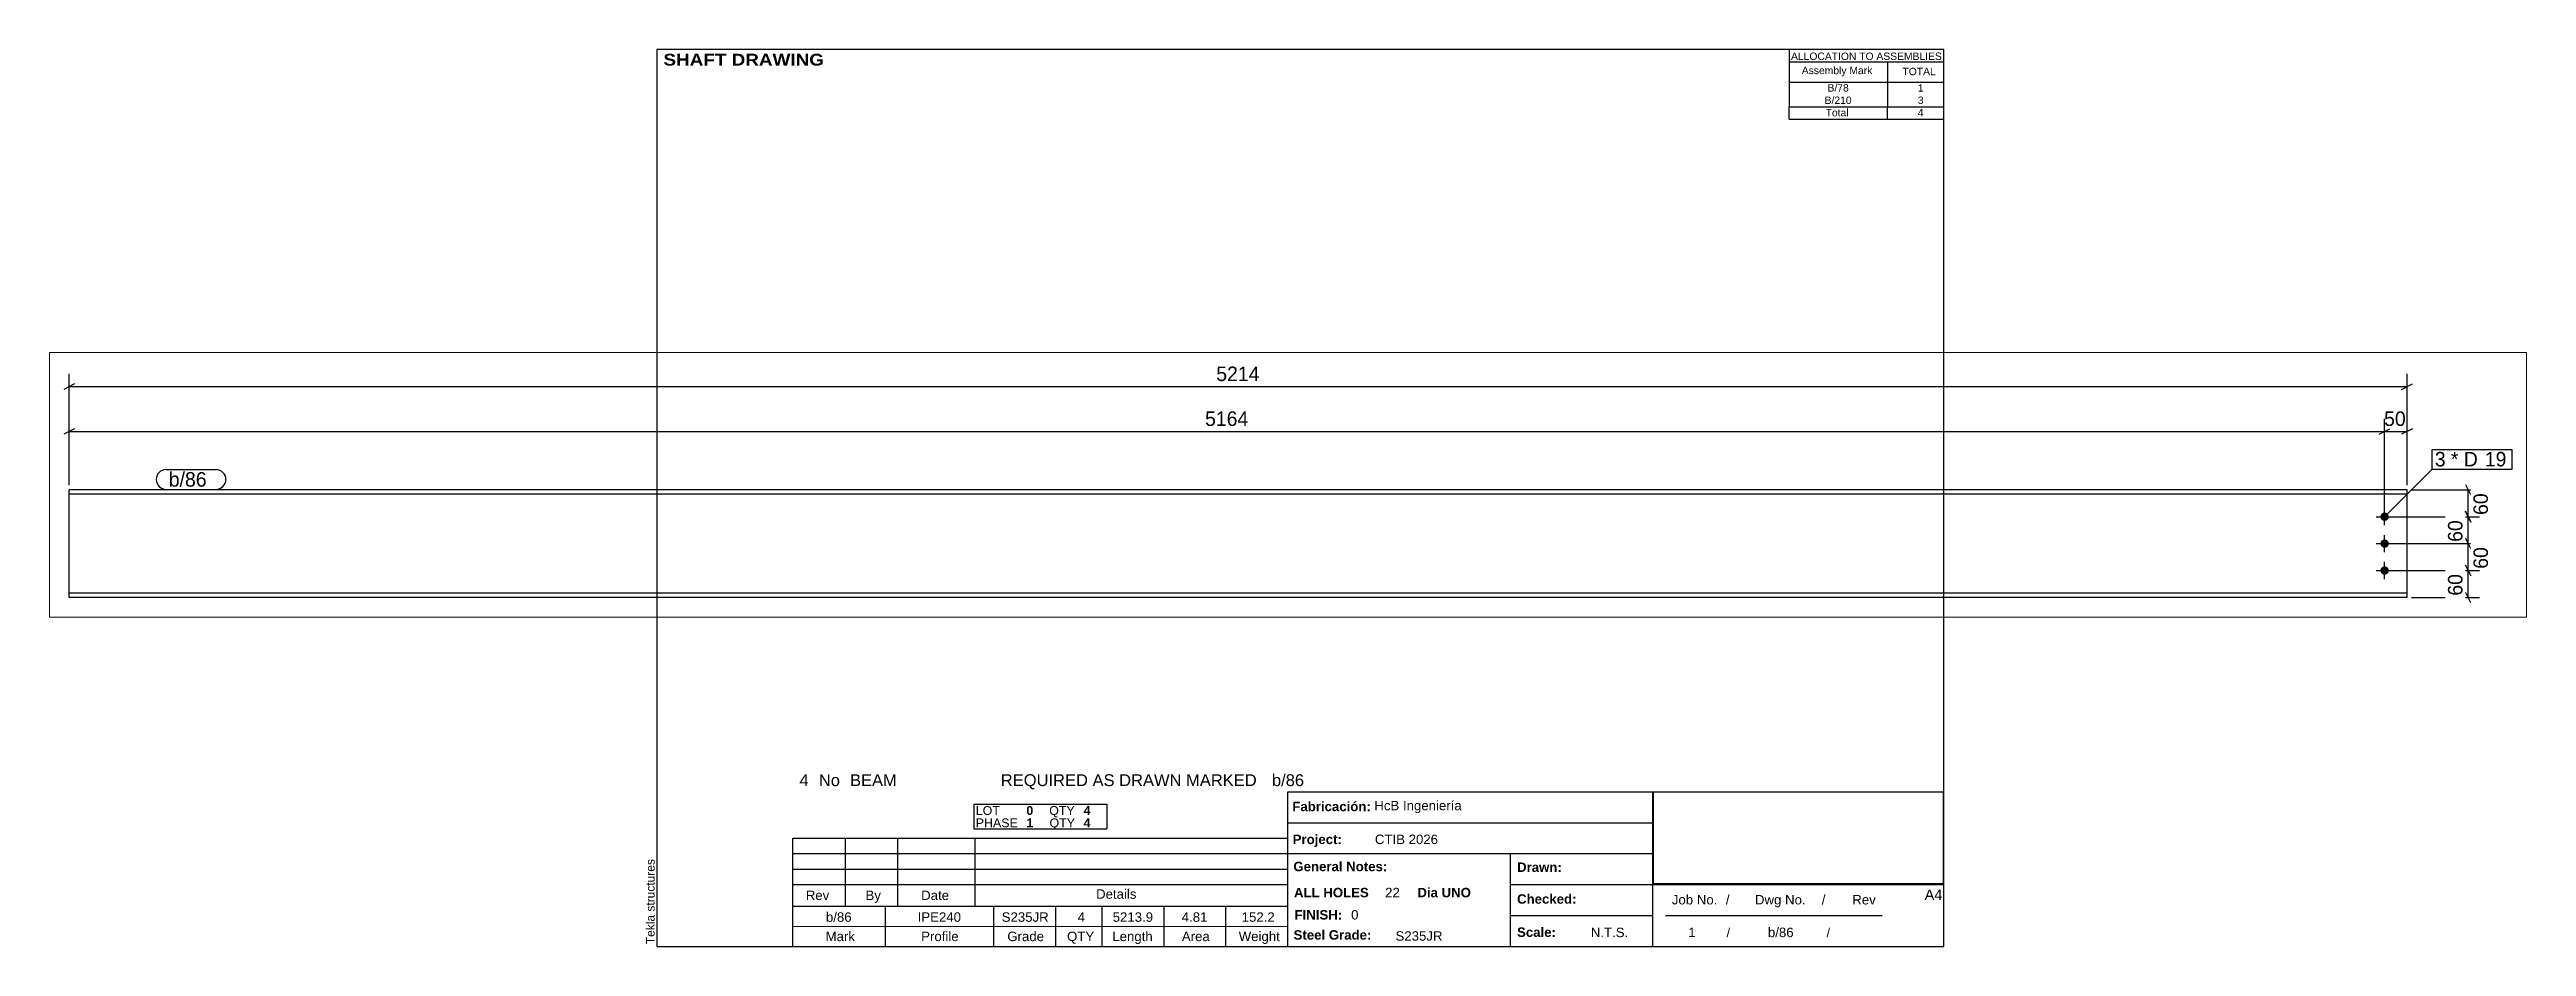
# Paper-space layout 'Layout1' of a CAD drawing. Header units: millimetres. Extents: x -130 to 422, y 5 to 205.
# The model-space entities are those that its viewports show. They can reach past a viewport. Long polylines and large blocks are cut down to what shows.
import ezdxf

# ---------------------------------------------------------------- set-up
doc = ezdxf.new("R2010")
doc.units = ezdxf.units.MM
doc.layers.add('Viewport layer', color=7, linetype='Continuous', plot=False)
doc.styles.add('Arial', font='ARIAL.TTF', dxfattribs={"height": 0.2})
doc.styles.add('Arial Black', font='ARIBLK.TTF', dxfattribs={"height": 0.2})
doc.styles.add('Arial Bold', font='ARIALBD.TTF', dxfattribs={"height": 0.2})
doc.styles.add('Comic Sans MS', font='COMIC.TTF', dxfattribs={"height": 0.2})

msp = doc.modelspace()

# ---------------------------------------------------------------- hatches: boundary and pattern name
at = {"linetype": 'Continuous'}
for points in [[(5198.4, 224, -1), (5217.4, 224, -1)], [(5198.4, 164, -1), (5217.4, 164, -1)], [(5198.4, 104, -1), (5217.4, 104, -1)]]:
    msp.add_hatch(color=3, dxfattribs=at).paths.add_polyline_path(points)

# ---------------------------------------------------------------- linework, layer by layer
at = {"color": 8, "linetype": 'Continuous'}
for p, q in [((56, 520), (32, 508)), ((44, 294), (44, 542.4)), ((44, 514), (5257.9, 514)), ((5245.9, 508), (5269.9, 520)), ((44, 294), (44, 442.4)), ((5207.9, 234), (5207.9, 442.4)), ((5257.9, 294), (5257.9, 442.4)), ((56, 420), (32, 408)), ((5195.9, 408), (5219.9, 420)), ((5207.9, 414), (5257.9, 414)), ((5269.9, 420), (5245.9, 408)), ((5267.9, 284), (5422.4, 284)), ((5388, 296), (5400, 272)), ((5394, 224), (5394, 284)), ((5217.9, 224), (5422.4, 224)), ((5400, 212), (5388, 236)), ((5400, 152), (5388, 176)), ((5217.9, 164), (5419.6, 164)), ((5400, 92), (5388, 116)), ((5217.9, 104), (5422.4, 104)), ((5400, 32), (5388, 56)), ((5267.9, 44), (5419.6, 44))]:
    msp.add_line(p, q, dxfattribs=at)
at = {"color": 7, "linetype": 'Continuous'}
for p, q in [((44, 44), (44, 284)), ((5257.9, 284), (44, 284)), ((5257.9, 44), (5257.9, 284)), ((5257.9, 274.2), (44, 274.2)), ((5257.9, 53.8), (44, 53.8)), ((5257.9, 44), (44, 44))]:
    msp.add_line(p, q, dxfattribs=at)
at = {"color": 3, "linetype": 'Continuous'}
for p, q in [((5188.9, 224), (5226.9, 224)), ((5207.9, 205), (5207.9, 243)), ((5207.9, 145), (5207.9, 183)), ((5188.9, 164), (5226.9, 164)), ((5207.9, 85), (5207.9, 123)), ((5188.9, 104), (5226.9, 104))]:
    msp.add_line(p, q, dxfattribs=at)

# ---------------------------------------------------------------- wipeouts: each hides what was drawn before it
at = {"color": 0}
msp.add_wipeout([(5346, 336.1), (5346, 368.1), (5319.9, 368.1), (5319.9, 336.1)], dxfattribs=at)

# ---------------------------------------------------------------- next in the draw order: wipeouts: each hides what was drawn before it
for points in [[(2706, 520), (2706, 564.8), (2595.8, 564.8), (2595.8, 520)], [(5265.3, 420), (5265.3, 464.8), (5200.4, 464.8), (5200.4, 420)], [(5346, 336.1), (5346, 368.1), (5319.9, 368.1), (5319.9, 336.1)], [(365.3, 291), (365.3, 323), (266, 323), (266, 291)], [(5444.8, 286.5), (5400, 286.5), (5400, 221.5), (5444.8, 221.5)]]:
    msp.add_wipeout(points, dxfattribs=at)

# ---------------------------------------------------------------- next in the draw order: linework, layer by layer
at = {"color": 8, "linetype": 'Continuous'}
for p, q in [((5257.9, 294), (5257.9, 542.4)), ((5207.9, 234), (5207.9, 442.4)), ((44, 414), (5207.9, 414)), ((5195.9, 408), (5219.9, 420)), ((5217.9, 224), (5419.6, 224)), ((5388, 236), (5400, 212)), ((5394, 164), (5394, 224))]:
    msp.add_line(p, q, dxfattribs=at)
at = {"color": 7, "linetype": 'Continuous'}
for p, q in [((5313.9, 330.1), (5313.9, 374.1)), ((5207.9, 224), (5313.9, 330.1))]:
    msp.add_line(p, q, dxfattribs=at)

# ---------------------------------------------------------------- next in the draw order: texts
at = {"color": 3, "style": 'Comic Sans MS'}
for s, p in [('5214', (2602.2, 526.4)), ('50', (5206.8, 426.4))]:
    msp.add_text(s, height=32.38, dxfattribs=at).set_placement(p)
msp.add_text('60', height=32.38, rotation=90.0002, dxfattribs=at).set_placement((5438.4, 227.9))

# ---------------------------------------------------------------- next in the draw order: wipeouts: each hides what was drawn before it
at = {"color": 0}
for points in [[(5421.8, 336.1), (5421.8, 368.1), (5355.6, 368.1), (5355.6, 336.1)], [(365.3, 291), (365.3, 323), (266, 323), (266, 291)]]:
    msp.add_wipeout(points, dxfattribs=at)

# ---------------------------------------------------------------- next in the draw order: linework, layer by layer
at = {"color": 7, "linetype": 'Continuous'}
for p, q in [((260, 329), (371.3, 329)), ((260, 285), (371.3, 285))]:
    msp.add_line(p, q, dxfattribs=at)
for centre, start, end in [((260, 307), 90, 270), ((371.3, 307), 270, 90)]:
    msp.add_arc(centre, 22, start, end, dxfattribs=at)

# ---------------------------------------------------------------- next in the draw order: texts
at = {"color": 3, "style": 'Comic Sans MS'}
msp.add_text('b/86', height=32.38, dxfattribs=at).set_placement((266, 291))

# ---------------------------------------------------------------- next in the draw order: wipeouts: each hides what was drawn before it
at = {"color": 0}
for points in [[(2681, 420), (2681, 464.8), (2570.8, 464.8), (2570.8, 420)], [(5421.8, 336.1), (5421.8, 368.1), (5355.6, 368.1), (5355.6, 336.1)], [(5388, 226.5), (5343.2, 226.5), (5343.2, 161.5), (5388, 161.5)]]:
    msp.add_wipeout(points, dxfattribs=at)

# ---------------------------------------------------------------- next in the draw order: linework, layer by layer
at = {"color": 8, "linetype": 'Continuous'}
for p, q in [((5388, 176), (5400, 152)), ((5217.9, 164), (5422.4, 164)), ((5394, 104), (5394, 164))]:
    msp.add_line(p, q, dxfattribs=at)

# ---------------------------------------------------------------- next in the draw order: texts
at = {"color": 3, "style": 'Comic Sans MS'}
for s, height, p in [('5164', 32.38, (2577.2, 426.4)), ('3', 32.4, (5319.9, 336.1))]:
    msp.add_text(s, height=height, dxfattribs=at).set_placement(p)
msp.add_text('60', height=32.38, rotation=90.0002, dxfattribs=at).set_placement((5381.6, 167.9))

# ---------------------------------------------------------------- next in the draw order: wipeouts: each hides what was drawn before it
at = {"color": 0}
msp.add_wipeout([(5476.7, 336.1), (5476.7, 368.1), (5431.4, 368.1), (5431.4, 336.1)], dxfattribs=at)

# ---------------------------------------------------------------- next in the draw order: wipeouts: each hides what was drawn before it
for points in [[(5476.7, 336.1), (5476.7, 368.1), (5431.4, 368.1), (5431.4, 336.1)], [(5444.8, 166.5), (5400, 166.5), (5400, 101.5), (5444.8, 101.5)]]:
    msp.add_wipeout(points, dxfattribs=at)

# ---------------------------------------------------------------- next in the draw order: linework, layer by layer
at = {"color": 7, "linetype": 'Continuous'}
for p, q in [((5313.9, 374.1), (5492.3, 374.1)), ((5492.3, 330.1), (5492.3, 374.1)), ((5313.9, 330.1), (5492.3, 330.1))]:
    msp.add_line(p, q, dxfattribs=at)
at = {"color": 8, "linetype": 'Continuous'}
for p, q in [((5388, 116), (5400, 92)), ((5217.9, 104), (5419.6, 104)), ((5394, 44), (5394, 104))]:
    msp.add_line(p, q, dxfattribs=at)

# ---------------------------------------------------------------- next in the draw order: texts
at = {"color": 3, "style": 'Comic Sans MS'}
for s, p in [('* D', (5355.6, 336.1)), ('19', (5431.4, 336.1))]:
    msp.add_text(s, height=32.38, dxfattribs=at).set_placement(p)
msp.add_text('60', height=32.38, rotation=90.0002, dxfattribs=at).set_placement((5438.4, 107.9))

# ---------------------------------------------------------------- next in the draw order: wipeouts: each hides what was drawn before it
at = {"color": 0}
msp.add_wipeout([(5388, 106.5), (5343.2, 106.5), (5343.2, 41.5), (5388, 41.5)], dxfattribs=at)

# ---------------------------------------------------------------- next in the draw order: texts
at = {"color": 3, "style": 'Comic Sans MS'}
msp.add_text('60', height=32.38, rotation=90.0002, dxfattribs=at).set_placement((5381.6, 47.9))

psp = doc.layouts.get("Layout1")

# ---------------------------------------------------------------- linework, layer by layer
at = {"color": 5, "linetype": 'Continuous'}
for p, q in [((292, 205), (5, 205)), ((5, 205), (5, 5)), ((292, 5), (292, 205)), ((5, 5), (292, 5))]:
    psp.add_line(p, q, dxfattribs=at)
at = {"color": 7, "linetype": 'Continuous'}
for p, q in [((257.51, 205), (257.51, 197.75)), ((257.57, 202.24), (292, 202.24)), ((279.49, 202.24), (279.49, 197.75)), ((257.51, 197.75), (257.51, 195)), ((257.51, 195), (257.51, 192.24)), ((257.57, 197.75), (292, 197.75)), ((279.49, 197.75), (279.49, 195)), ((279.49, 195), (279.49, 192.24)), ((257.51, 189.47), (257.51, 192.23)), ((257.51, 189.47), (292, 189.47)), ((257.54, 192.23), (292, 192.23)), ((279.49, 189.47), (279.49, 192.23)), ((145.72, 5), (145.72, 39.5)), ((145.75, 39.5), (292, 39.5)), ((227.14, 5), (227.14, 39.5)), ((75.68, 36.74), (105.35, 36.74)), ((75.68, 36.74), (75.68, 33.98)), ((75.68, 33.98), (75.68, 31.22)), ((105.35, 36.74), (105.35, 33.98)), ((105.35, 33.98), (105.35, 31.22)), ((35.31, 13.97), (35.31, 29.15)), ((35.31, 29.15), (145.71, 29.15)), ((47.04, 13.97), (47.04, 29.15)), ((58.77, 13.97), (58.77, 29.15)), ((75.68, 31.22), (105.35, 31.22)), ((76.02, 13.97), (76.02, 29.15)), ((145.71, 13.97), (145.71, 29.15)), ((145.72, 32.6), (227.14, 32.6)), ((35.31, 25.7), (145.71, 25.7)), ((35.31, 22.25), (145.71, 22.25)), ((145.72, 25.7), (227.14, 25.7)), ((195.4, 5), (195.4, 25.7)), ((35.31, 18.8), (145.71, 18.8)), ((195.4, 18.8), (292, 18.8)), ((35.31, 13.96), (145.71, 13.97)), ((35.31, 9.49), (35.31, 13.96)), ((56.01, 9.49), (56.01, 13.97)), ((80.16, 9.49), (80.16, 13.97)), ((93.96, 9.49), (93.96, 13.97)), ((104.31, 9.49), (104.31, 13.97)), ((118.11, 9.49), (118.11, 13.97)), ((131.91, 9.49), (131.91, 13.97)), ((195.4, 11.9), (227.14, 11.9)), ((229.99, 11.92), (278.29, 11.92)), ((35.31, 9.48), (145.72, 9.49)), ((35.31, 5), (35.31, 9.48)), ((56.01, 5), (56.01, 9.48)), ((80.16, 5), (80.16, 9.48)), ((93.96, 5), (93.96, 9.48)), ((104.31, 5), (104.31, 9.48)), ((118.11, 5), (118.11, 9.48)), ((131.91, 5), (131.91, 9.48))]:
    psp.add_line(p, q, dxfattribs=at)
at = {"color": 2, "linetype": 'Continuous'}
for p, q in [((227.28, 39.46), (291.86, 39.46)), ((227.29, 19.02), (227.29, 39.46)), ((291.96, 19.03), (291.96, 39.47)), ((227.28, 19.03), (291.86, 19.03))]:
    psp.add_line(p, q, dxfattribs=at)

# ---------------------------------------------------------------- texts
at = {"color": 7}
for s, height, style, p in [(' SHAFT DRAWING', 2.6342, 'Arial Black', (5.3, 201.42)), ('ALLOCATION TO ASSEMBLIES', 1.6475, 'Arial', (257.95, 202.68)), ('Assembly Mark', 1.6475, 'Arial', (260.35, 199.52)), ('TOTAL', 1.648, 'Arial', (282.81, 199.28)), ('4', 2.64, 'Arial', (36.8, 40.76)), ('No', 2.636, 'Arial', (41.13, 40.76)), ('BEAM', 2.636, 'Arial', (48.08, 40.76)), ('REQUIRED AS DRAWN MARKED', 2.636, 'Arial', (81.71, 40.76)), ('b/86', 2.636, 'Arial', (142.18, 40.76)), ('b/86', 2.109, 'Arial', (42.71, 10.5)), ('IPE240', 2.109, 'Arial', (63.17, 10.5)), ('S235JR', 2.109, 'Arial', (81.91, 10.5)), ('4', 2.11, 'Arial', (98.86, 10.5)), ('5213.9', 2.109, 'Arial', (106.66, 10.5)), ('4.81', 2.109, 'Arial', (122.06, 10.5)), ('152.2', 2.109, 'Arial', (135.43, 10.5)), ('FINISH:', 2.107, 'Arial Bold', (147.22, 11)), ('0', 2.11, 'Arial', (159.84, 11))]:
    psp.add_text(s, height=height, dxfattribs=dict(at, style=style)).set_placement(p)
at = {"color": 7, "linetype": 'Continuous'}
for s, height, style, p in [('B/210', 1.648, 'Arial', (265.45, 192.87)), ('B/78', 1.648, 'Arial', (266.09, 195.63)), ('3', 1.65, 'Arial', (286.23, 192.87)), ('1', 1.65, 'Arial', (286.23, 195.63)), ('Total', 1.648, 'Arial', (265.67, 190.12)), ('4', 1.65, 'Arial', (286.21, 190.12)), ('LOT', 1.977, 'Arial', (76.13, 34.33)), ('PHASE', 1.977, 'Arial', (76.13, 31.57)), ('0', 1.98, 'Arial Bold', (87.41, 34.33)), ('1', 1.98, 'Arial Bold', (87.41, 31.57)), ('QTY', 1.977, 'Arial', (92.51, 34.33)), ('QTY', 1.977, 'Arial', (92.58, 31.57)), ('4', 1.98, 'Arial Bold', (100.18, 34.33)), ('4', 1.98, 'Arial Bold', (100.18, 31.57)), ('Fabricación:', 2.1074, 'Arial Bold', (146.73, 35.16)), ('HcB Ingeniería', 2.1088, 'Arial', (165.02, 35.36)), ('Project:', 2.107, 'Arial Bold', (146.81, 27.83)), ('CTIB 2026', 2.109, 'Arial', (165.14, 27.83)), ('General Notes:', 2.1074, 'Arial Bold', (146.96, 21.78)), ('Drawn:', 2.107, 'Arial Bold', (196.85, 21.62)), ('Rev', 2.109, 'Arial', (38.21, 15.35)), ('By', 2.109, 'Arial', (51.53, 15.35)), ('Date', 2.109, 'Arial', (63.94, 15.35)), ('Details', 2.109, 'Arial', (102.96, 15.63)), ('ALL HOLES', 2.107, 'Arial Bold', (147.1, 15.96)), ('22', 2.109, 'Arial', (167.43, 15.96)), ('Dia UNO', 2.107, 'Arial Bold', (174.62, 15.96)), ('Checked:', 2.107, 'Arial Bold', (196.85, 14.53)), ('Job No.', 2.109, 'Arial', (231.37, 14.37)), ('/', 2.11, 'Arial', (243.42, 14.37)), ('/', 2.11, 'Arial', (264.81, 14.37)), ('A4', 2.307, 'Arial', (287.76, 15.38)), ('Dwg No.', 2.109, 'Arial', (249.91, 14.37)), ('Rev', 2.109, 'Arial', (271.61, 14.37)), ('Mark', 2.109, 'Arial', (42.64, 6.19)), ('Profile', 2.109, 'Arial', (63.95, 6.19)), ('Grade', 2.109, 'Arial', (83.16, 6.19)), ('QTY', 2.109, 'Arial', (96.49, 6.19)), ('Length', 2.109, 'Arial', (106.58, 6.19)), ('Area', 2.109, 'Arial', (122.09, 6.19)), ('Weight', 2.109, 'Arial', (134.77, 6.19)), ('Steel Grade:', 2.1074, 'Arial Bold', (147.01, 6.52)), ('S235JR', 2.109, 'Arial', (169.74, 6.28)), ('Scale:', 2.107, 'Arial Bold', (196.85, 7.13)), ('N.T.S.', 2.109, 'Arial', (213.29, 7.08)), ('1', 2.11, 'Arial', (235.04, 7.08)), ('/', 1.98, 'Arial', (243.58, 7.08)), ('b/86', 2.109, 'Arial', (252.8, 7.08)), ('/', 1.98, 'Arial', (265.88, 7.08))]:
    psp.add_text(s, height=height, dxfattribs=dict(at, style=style)).set_placement(p)
at = {"color": 174, "linetype": 'Continuous', "style": 'Arial'}
psp.add_text('Tekla structures', height=1.9102, rotation=90, dxfattribs=at).set_placement((4.5, 5.5))

# ---------------------------------------------------------------- viewports
at = {"layer": 'Viewport layer', "view_target_point": (2762.13, 295.2)}
psp.add_viewport(center=(145.76, 107.95), size=(552.43, 59.04), view_center_point=(0, 0), view_height=590.4, dxfattribs=at)

doc.saveas('drawing.dxf')
